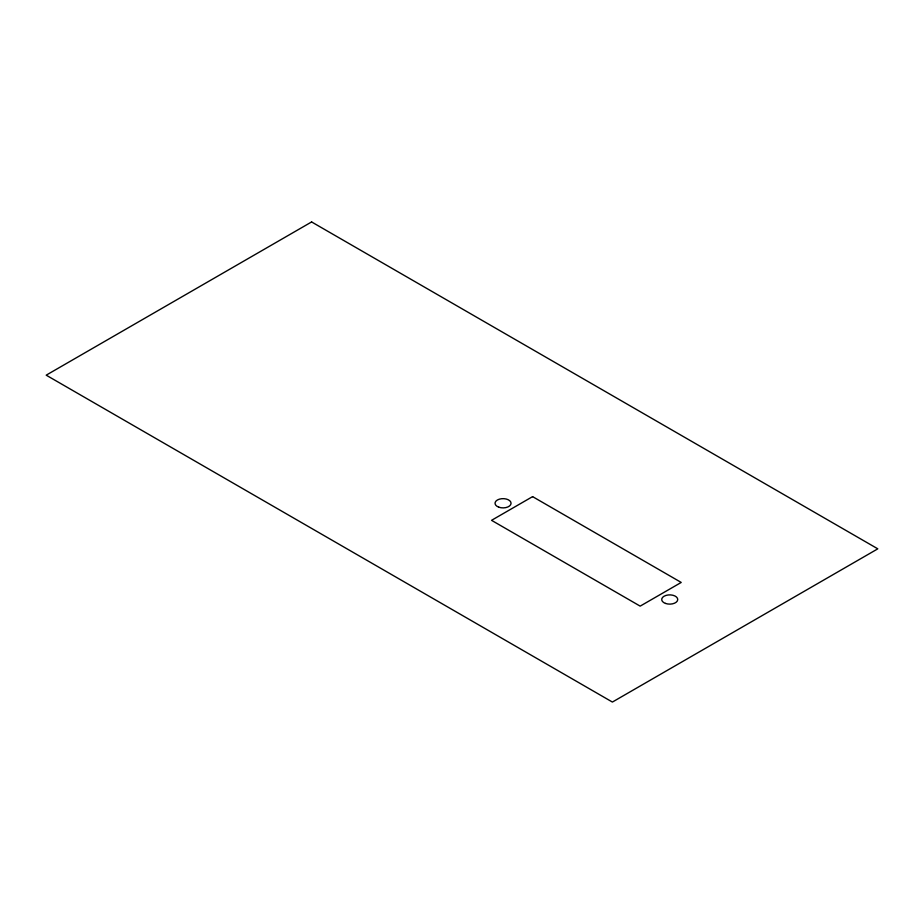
<?xml version="1.0" encoding="UTF-8"?>
<svg xmlns="http://www.w3.org/2000/svg" width="924" height="924" viewBox="0 0 924 924"><rect width="100%" height="100%" fill="white"/><g stroke="black" fill="none" stroke-linecap="round" stroke-linejoin="round"><path stroke-width="1.39" d="M311.607 221.945L46.2 375.167L612.393 702.055L877.8 548.833L311.607 221.945M532.594 496.627L491.545 520.327L640.17 606.132L681.219 582.443L532.594 496.627M665.499 603.43A8.004 4.62 0 0 0 677.731 599.641A8.004 4.62 0 0 0 665.938 595.426A8.004 4.62 0 0 0 665.499 603.43M498.798 507.184A8.004 4.62 0 0 0 511.053 503.441A8.004 4.62 0 0 0 499.307 499.179A8.004 4.62 0 0 0 498.798 507.184"/></g></svg>
